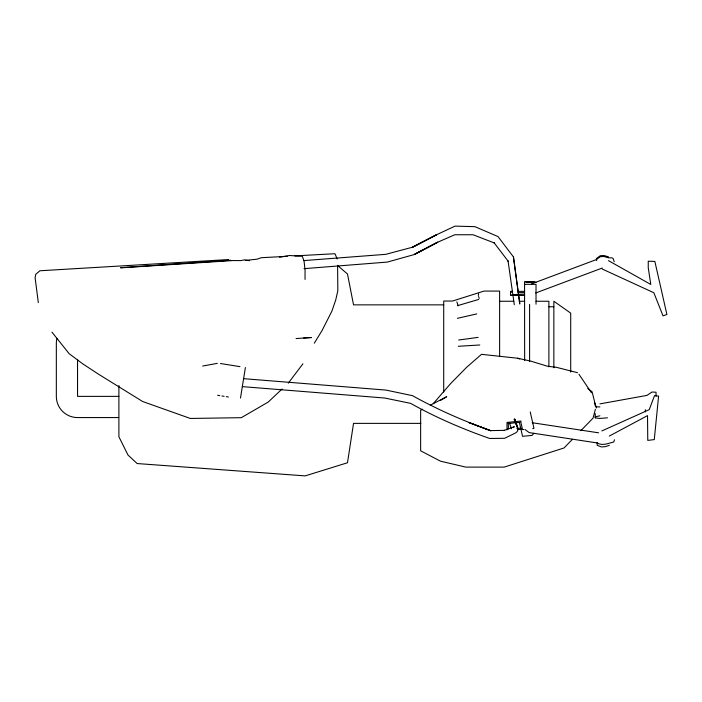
<?xml version="1.0" encoding="UTF-8"?>
<svg xmlns="http://www.w3.org/2000/svg" width="702" height="702" viewBox="0 0 702 702"><rect width="100%" height="100%" fill="white"/><g stroke="black" fill="none" stroke-linecap="round" stroke-linejoin="round"><path stroke-width="1.05" d="M305.045 279.449L305.054 269.84L304.054 261.091L302.281 256.256L289.435 255.51L279.58 257.204M607.467 417.813L599.578 418.453L595.252 417.839L595.252 416.769L599.912 415.821M595.252 405.905L595.252 404.843M597.165 442.611L597.121 445.322L601.421 446.92L605.098 446.691L609.336 445.349M240.496 398.052L245.393 367.506M478.273 295.498L478.667 293.813M614.417 439.733L613.846 441.979C608.529 443.199 602.439 446.191 597.121 442.927L529.185 432.599L525.043 429.563M595.384 409.284L593.041 418.146L580.817 430.703M314.259 343.217L322.042 330.589L331.976 310.933L335.705 300.052L337.837 290.681L337.583 265.268M302.913 363.812L288.285 383.152M433.222 403.685L450.649 383.555L466.698 367.243L481.493 354.326L517.707 358.239L530.87 361.153L547.42 366.233L556.432 367.322L577.518 372.692M572.411 439.338L564.004 447.973L504.203 467.111L465.821 467.111L440.505 461.188L420.638 450.807L420.638 410.222L422.569 409.222M513.074 427.632L514.39 426.658L503.808 430.537L504.492 430.37L490.408 430.607L469.015 422.586L490.9 430.756L490.408 430.607C463.618 420.954 437.434 409.538 412.539 395.682L385.968 390.084L243.603 378.668M282.099 388.978L268.19 402.079L241.312 417.681L190.312 418.453L142.655 401.526L98.359 374.096L82.976 364.005L69.138 353.685L51.939 332.125M440.303 400.552L446.726 396.665L430.3 405.203M609.336 436.056L647.516 415.619L647.77 440.4L654.273 439.601L658.599 396.121L654.545 395.586L649.236 409.661L601.86 430.923M531.511 283.889L596.384 259.573L600.28 256.686L603.957 256.493L608.458 257.818L611.96 257.818L613.136 258.582L614.206 261.706M535.696 292.98L602.219 268.041M457.695 305.616L478.667 299.438M457.379 318.339L476.755 313.908M241.47 260.468L244.471 259.854L249.464 260.696M202.676 366.04L217.278 363.364M599.912 403.887L646.937 395.401L651.974 392.032L656.037 392.225L656.037 396.288M478.088 337.381L458.704 340.022M514.987 422.85L508.423 423.499L508.257 422.779L508.423 428.922M515.716 422.779L521.068 422.253L520.902 421.06L507.002 422.428L507.002 429.896M516.874 428.448L520.902 428.044L521.068 429.247L517.857 429.563M523.824 429.492L522.542 429.624L521.13 423.403M532.721 428.615L533.871 428.51L533.871 427.948L530.238 411.934M479.799 344.989L458.336 346.279M304.019 268.655L387.302 262.083L414.601 254.466L437.785 242.155L414.557 254.282L437.846 242.146L454.843 234.74L473.016 234.74L494.462 243.015L494.085 242.743L508.309 261.39L508.046 260.881L514.294 304.694M303.606 260.609L385.767 254.335L411.898 247.376L436.398 234.854L411.942 247.569L436.337 234.863L455.045 226.114L474.912 226.667L497.999 236.556L513.443 256.914L519.752 303.369M245.296 260.451L257.222 259.143L261.205 257.713L287.241 256.309M120.718 267.664L230.704 260.249M296.068 338.557L311.346 337.539L303.685 337.952M120.718 267.857L233.38 260.53L240.935 260.635M228.668 259.547L39.9 270.77L35.776 274.289L35.1 277.667L38.32 302.641M294.831 255.897L334.968 253.72L337.179 258.924M525.859 282.38L534.854 282.38M524.569 284.336L536.021 284.336L536.021 304.22M512.671 291.356L510.512 291.356L510.512 295.454L524.569 295.454M518.076 291.356L524.569 291.356M518.173 292.602L524.569 292.602M524.569 294.208L511.784 294.638M499.622 301.255L513.759 301.255M519.199 301.255L524.64 301.255M536.03 301.255L548.885 301.255L548.885 366.813M443.708 304.861L353.536 304.861L347.49 274.008L337.995 265.865M548.885 306.765L553.852 306.765M118.892 396.367L77.545 396.367L77.545 359.582M420.893 423.376L353.536 423.376L347.49 462.758L305.186 475.886L137.171 463.548L128.001 455.054L118.892 436.758L118.892 417.567L77.545 417.567A21.209 21.209 0 0 1 56.335 396.367L56.335 343.348A21.209 21.209 0 0 1 56.932 338.364M595.55 406.712L599.912 406.958M242.33 386.627L384.705 398.025L410.6 403.352C435.81 417.462 462.416 428.922 489.671 438.46L504.65 438.294L515.698 432.888C520.849 430.01 515.338 423.438 514.829 419.603M532.195 422.727L598.648 432.827M220.489 363.522L239.979 366.646M217.62 395.279L219.787 395.621M221.955 395.972L224.113 396.314M226.281 396.665L228.448 397.007M608.458 256.844L603.957 255.519L600.28 255.703L596.384 258.599L596.709 260.53M517.707 358.239L519.708 358.941M602.219 269.015L653.843 292.743L663.013 315.839L666.9 314.505L654.861 261.434L648.244 261.197L648.244 267.752L650.798 284.468L608.458 260.635M587.785 388.478L592.111 391.786L595.612 405.896M578.948 374.236L591.461 392.778M514.127 419.234L515.373 422.113L514.347 419.427M514.522 420.437L517.216 426.983L515.83 422.639M594.366 402.202L596.56 407.897M509.476 423.069L511.486 428.79M514.856 419.673L517.585 427.887L514.566 418.769M478.588 296.49L479.22 298.464M456.87 301.851L458.134 305.8M519.392 422.446L522.542 436.319L532.09 435.38L533.871 433.292M513.443 256.914L519.805 304.08M645.313 409.678L645.419 411.855M595.252 413.697L595.252 417.839M570.7 372.104L570.7 313.127L553.852 301.255L553.852 367.848M536.021 282.38L534.222 281.599L524.569 281.599L524.64 360.617M529.598 304.405L529.598 361.644M511.784 291.549L511.784 292.602M499.622 356.046L499.622 291.076L484.055 291.076L452.5 301.044L443.708 301.044L443.708 392.023M118.892 385.547L118.892 417.163"/></g></svg>
